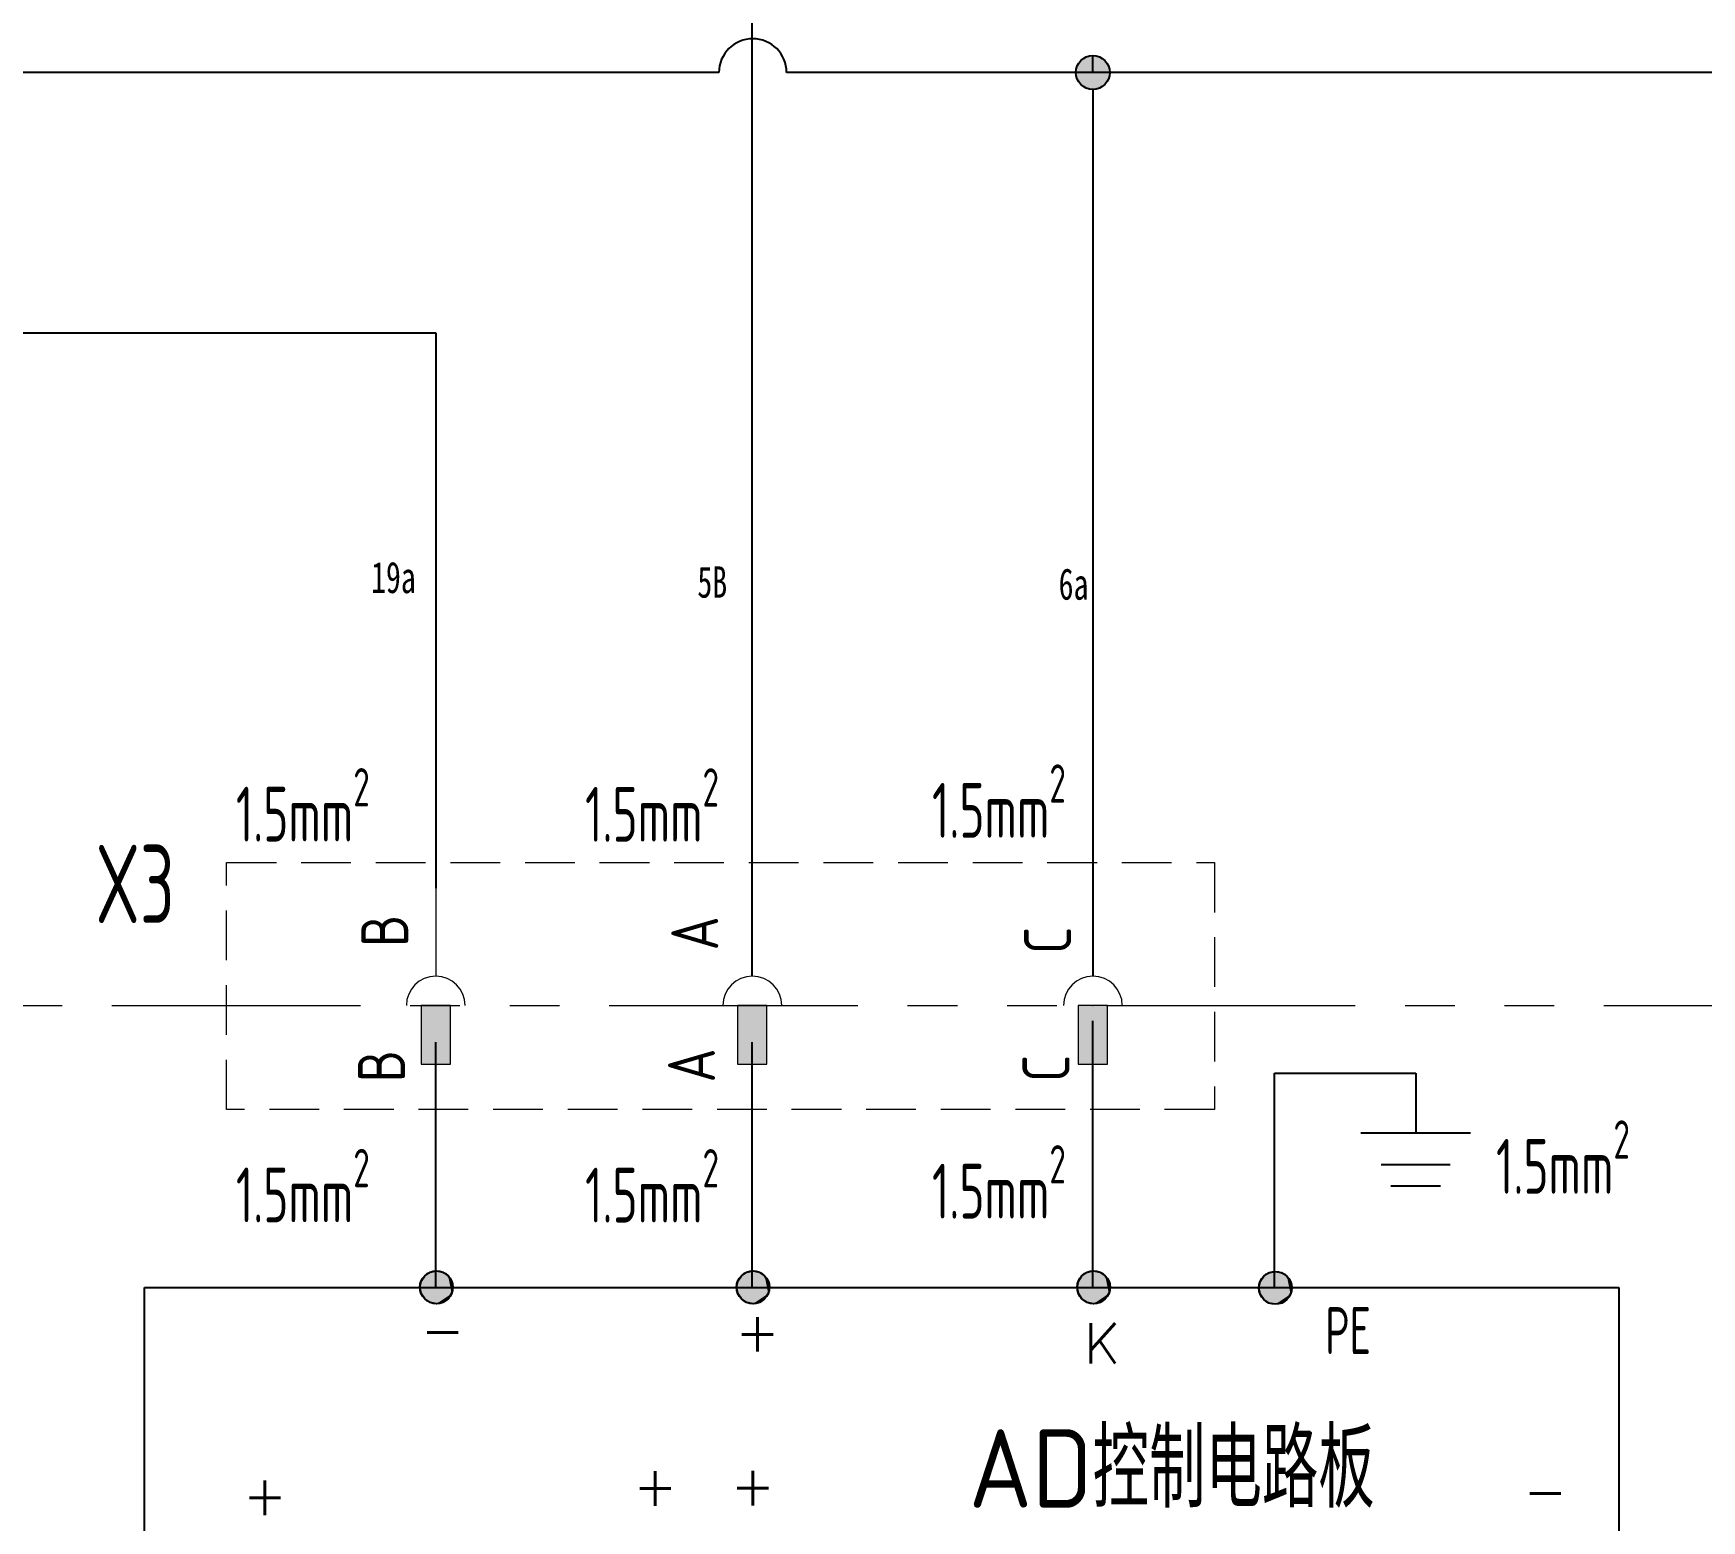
# Model space of a CAD drawing. Header units: millimetres. Extents: x 0 to 841, y 0 to 594.
# Drawn here: x 590.6 to 697.1, y 220 to 315 of the extents above; entities that cross this region are included whole.
import ezdxf
from ezdxf.enums import TextEntityAlignment as Align

# ---------------------------------------------------------------- set-up
doc = ezdxf.new("R2010")
doc.units = ezdxf.units.MM
for name, pattern in [('CENTER2', [12, 7, -1, 1, -1, 1, -1]), ('HIDDEN', [9.525, 6.35, -3.175]), ('PHANTOM2', [31.75, 15.875, -3.175, 3.175, -3.175, 3.175, -3.175])]:
    doc.linetypes.add(name, pattern=pattern)
for name, color, linetype, lineweight in [('BLK_0.5mm^2', 7, 'Continuous', 18), ('SYMS', 7, 'Continuous', 18), ('TAGS', 51, 'Continuous', 18), ('双点划线', 6, 'CENTER2', 18), ('尺寸线层', 3, 'Continuous', 13), ('标注', 3, 'Continuous', 18), ('粗实线层', 7, 'Continuous', 25), ('虚线', 2, 'HIDDEN', 18)]:
    doc.layers.add(name, color=color, linetype=linetype, lineweight=lineweight)
doc.layers.add('触点标识', color=11, linetype='Continuous')
doc.styles.add('WD', font='romans.shx', dxfattribs={"bigfont": 'gbcbig.shx'})
doc.styles.add('WD_IEC', font='isocp2.shx', dxfattribs={"width": 0.9, "bigfont": 'gbcbig.shx'})
doc.styles.add('标准', font='isoct2.shx')
doc.styles.add('海泰标注样式', font='isocp.shx', dxfattribs={"width": 0.7, "bigfont": 'gbcbig.shx'})
doc.styles.add('海泰汉字样式', font='仿宋_GB2312.ttf', dxfattribs={"width": 0.7})

# ---------------------------------------------------------------- blocks, each defined once
blk = doc.blocks.new('VC01JP_1')
blk.add_hatch(color=256).paths.add_polyline_path([(0.625, -2.5), (0.625, 0), (-0.625, 0), (-0.625, -2.5)], flags=0)
for p, q in [((0, 5), (0, 1.25)), ((0, -2.5), (0, -5))]:
    blk.add_line(p, q)
blk.add_lwpolyline([(0.625, 0), (-0.625, 0), (-0.625, -2.5), (0.625, -2.5)], close=True)
blk.add_arc((0, 0), 1.25, 0, 180)
blk.add_point((0, 0))
at = {"style": 'WD_IEC'}
for tag, p in [('INST', (-5.25, 8)), ('LOC', (-5.25, 5)), ('TAG1', (-5.25, 2)), ('DESC1', (-5.25, -5.1)), ('DESC2', (-5.25, -8.1)), ('DESC3', (-5.25, -11.1))]:
    blk.add_attdef(tag, text='', height=2, dxfattribs=at).set_placement(p, align=Align.RIGHT)
for tag, p, height in [('X2TERM02', (0, 5), 0.32), ('MFG', (2.75, 4), 1.5), ('X2TERMDESC02', (0, 4.481), 0.32), ('CAT', (2.75, 1.5), 1.5), ('X4LINK', (-1.25, -1.25), 0.32), ('X1LINK', (1.25, -1.25), 0.32), ('ASSYCODE', (2.75, -2.75), 1), ('FAMILY', (2.75, -4.25), 1), ('X8TERM01', (0, -5), 0.32), ('CATDESC', (2.75, -5.75), 1), ('X8TERMDESC01', (0, -5.519), 0.32)]:
    blk.add_attdef(tag, p, '', height=height, dxfattribs=at)
blk.add_attdef('TERM02', text='', height=2, rotation=90, dxfattribs=at).set_placement((-1, 5), align=Align.RIGHT)
blk.add_attdef('TERM01', (-1, -5), '', height=2, rotation=90, dxfattribs=at)
blk = doc.blocks.new('bfcgb')
blk.add_hatch(color=256).paths.add_polyline_path([(1495.06, 338, 1), (1492.9, 338, 1)])
blk.add_circle((1493.98, 338), 1.08)

msp = doc.modelspace()

# ---------------------------------------------------------------- linework, layer by layer
for p, q in [((636.47615, 254.80664), (636.47615, 361.06449)), ((658.21694, 312.50586), (658.21694, 313.58586)), ((634.34602, 312.50586), (418.03575, 312.50586)), ((713.18591, 312.50586), (638.66903, 312.50586)), ((658.2182, 311.42586), (658.2182, 254.80664)), ((658.2182, 234.96799), (658.2182, 251.94762)), ((616.26889, 234.96799), (616.26889, 250.5917)), ((636.47615, 234.96799), (636.47615, 250.5917)), ((669.81803, 234.93378), (669.81803, 248.61989)), ((669.81803, 248.61989), (678.82194, 248.61989)), ((678.82194, 248.61989), (678.82194, 244.80424)), ((597.66934, 234.93378), (691.78355, 234.93378)), ((597.66934, 218.63395), (597.66934, 234.93378)), ((691.78355, 234.93378), (691.78355, 218.63395))]:
    msp.add_line(p, q)
at = {"color": 1}
for p, q in [((675.31677, 244.80424), (682.32711, 244.80424)), ((676.61707, 242.77094), (681.0268, 242.77094)), ((677.23896, 241.41541), (680.40492, 241.41541))]:
    msp.add_line(p, q, dxfattribs=at)
at = {"color": 7, "ltscale": 0.007597}
for p, q in [((615.34185, 235.34222), (615.56976, 235.68331)), ((615.34185, 235.34222), (615.56976, 235.68331)), ((615.56976, 235.68331), (615.91085, 235.91122)), ((615.56976, 235.68331), (615.91085, 235.91122)), ((615.91085, 235.91122), (616.31319, 235.99125)), ((615.91085, 235.91122), (616.31319, 235.99125)), ((616.31319, 235.99125), (616.71554, 235.91122)), ((616.31319, 235.99125), (616.71554, 235.91122)), ((616.71554, 235.91122), (617.05662, 235.68331)), ((616.71554, 235.91122), (617.05662, 235.68331)), ((617.05662, 235.68331), (617.28454, 235.34222)), ((617.05662, 235.68331), (617.28454, 235.34222)), ((635.54911, 235.34222), (635.77703, 235.68331)), ((635.54911, 235.34222), (635.77703, 235.68331)), ((635.77703, 235.68331), (636.11811, 235.91122)), ((635.77703, 235.68331), (636.11811, 235.91122)), ((636.11811, 235.91122), (636.52046, 235.99125)), ((636.11811, 235.91122), (636.52046, 235.99125)), ((636.52046, 235.99125), (636.9228, 235.91122)), ((636.52046, 235.99125), (636.9228, 235.91122)), ((636.9228, 235.91122), (637.26389, 235.68331)), ((636.9228, 235.91122), (637.26389, 235.68331)), ((637.26389, 235.68331), (637.4918, 235.34222)), ((637.26389, 235.68331), (637.4918, 235.34222)), ((657.29116, 235.34222), (657.51907, 235.68331)), ((657.29116, 235.34222), (657.51907, 235.68331)), ((657.51907, 235.68331), (657.86016, 235.91122)), ((657.51907, 235.68331), (657.86016, 235.91122)), ((657.86016, 235.91122), (658.2625, 235.99125)), ((657.86016, 235.91122), (658.2625, 235.99125)), ((658.2625, 235.99125), (658.66485, 235.91122)), ((658.2625, 235.99125), (658.66485, 235.91122)), ((658.66485, 235.91122), (659.00593, 235.68331)), ((658.66485, 235.91122), (659.00593, 235.68331)), ((659.00593, 235.68331), (659.23385, 235.34222)), ((659.00593, 235.68331), (659.23385, 235.34222)), ((668.89099, 235.30801), (669.1189, 235.6491)), ((668.89099, 235.30801), (669.1189, 235.6491)), ((669.1189, 235.6491), (669.45999, 235.87701)), ((669.1189, 235.6491), (669.45999, 235.87701)), ((669.45999, 235.87701), (669.86233, 235.95704)), ((669.45999, 235.87701), (669.86233, 235.95704)), ((669.86233, 235.95704), (670.26468, 235.87701)), ((669.86233, 235.95704), (670.26468, 235.87701)), ((670.26468, 235.87701), (670.60577, 235.6491)), ((670.26468, 235.87701), (670.60577, 235.6491)), ((670.60577, 235.6491), (670.83368, 235.30801)), ((670.60577, 235.6491), (670.83368, 235.30801)), ((615.2618, 234.93987), (615.34185, 235.34222)), ((615.2618, 234.93987), (615.34185, 235.34222)), ((615.34185, 234.53753), (615.2618, 234.93987)), ((615.34185, 234.53753), (615.2618, 234.93987)), ((615.56976, 234.19643), (615.34185, 234.53753)), ((615.56976, 234.19643), (615.34185, 234.53753)), ((617.28454, 234.53753), (617.05662, 234.19643)), ((617.28454, 234.53753), (617.05662, 234.19643)), ((617.28454, 235.34222), (617.36458, 234.93987)), ((617.28454, 235.34222), (617.36458, 234.93987)), ((617.36458, 234.93987), (617.28454, 234.53753)), ((617.36458, 234.93987), (617.28454, 234.53753)), ((635.46907, 234.93987), (635.54911, 235.34222)), ((635.46907, 234.93987), (635.54911, 235.34222)), ((635.54911, 234.53753), (635.46907, 234.93987)), ((635.54911, 234.53753), (635.46907, 234.93987)), ((635.77703, 234.19643), (635.54911, 234.53753)), ((635.77703, 234.19643), (635.54911, 234.53753)), ((637.4918, 234.53753), (637.26389, 234.19643)), ((637.4918, 234.53753), (637.26389, 234.19643)), ((637.4918, 235.34222), (637.57185, 234.93987)), ((637.4918, 235.34222), (637.57185, 234.93987)), ((637.57185, 234.93987), (637.4918, 234.53753)), ((637.57185, 234.93987), (637.4918, 234.53753)), ((657.21111, 234.93987), (657.29116, 235.34222)), ((657.21111, 234.93987), (657.29116, 235.34222)), ((657.29116, 234.53753), (657.21111, 234.93987)), ((657.29116, 234.53753), (657.21111, 234.93987)), ((657.51907, 234.19643), (657.29116, 234.53753)), ((657.51907, 234.19643), (657.29116, 234.53753)), ((659.23385, 234.53753), (659.00593, 234.19643)), ((659.23385, 234.53753), (659.00593, 234.19643)), ((659.23385, 235.34222), (659.3139, 234.93987)), ((659.23385, 235.34222), (659.3139, 234.93987)), ((659.3139, 234.93987), (659.23385, 234.53753)), ((659.3139, 234.93987), (659.23385, 234.53753)), ((668.81094, 234.90567), (668.89099, 235.30801)), ((668.81094, 234.90567), (668.89099, 235.30801)), ((668.89099, 234.50332), (668.81094, 234.90567)), ((668.89099, 234.50332), (668.81094, 234.90567)), ((669.1189, 234.16222), (668.89099, 234.50332)), ((669.1189, 234.16222), (668.89099, 234.50332)), ((670.83368, 234.50332), (670.60577, 234.16222)), ((670.83368, 234.50332), (670.60577, 234.16222)), ((670.83368, 235.30801), (670.91373, 234.90567)), ((670.83368, 235.30801), (670.91373, 234.90567)), ((670.91373, 234.90567), (670.83368, 234.50332)), ((670.91373, 234.90567), (670.83368, 234.50332)), ((615.91085, 233.96853), (615.56976, 234.19643)), ((615.91085, 233.96853), (615.56976, 234.19643)), ((616.31319, 233.88849), (615.91085, 233.96853)), ((616.31319, 233.88849), (615.91085, 233.96853)), ((616.71554, 233.96853), (616.31319, 233.88849)), ((616.71554, 233.96853), (616.31319, 233.88849)), ((617.05662, 234.19643), (616.71554, 233.96853)), ((617.05662, 234.19643), (616.71554, 233.96853)), ((636.11811, 233.96853), (635.77703, 234.19643)), ((636.11811, 233.96853), (635.77703, 234.19643)), ((636.52046, 233.88849), (636.11811, 233.96853)), ((636.52046, 233.88849), (636.11811, 233.96853)), ((636.9228, 233.96853), (636.52046, 233.88849)), ((636.9228, 233.96853), (636.52046, 233.88849)), ((637.26389, 234.19643), (636.9228, 233.96853)), ((637.26389, 234.19643), (636.9228, 233.96853)), ((657.86016, 233.96853), (657.51907, 234.19643)), ((657.86016, 233.96853), (657.51907, 234.19643)), ((658.2625, 233.88849), (657.86016, 233.96853)), ((658.2625, 233.88849), (657.86016, 233.96853)), ((658.66485, 233.96853), (658.2625, 233.88849)), ((658.66485, 233.96853), (658.2625, 233.88849)), ((659.00593, 234.19643), (658.66485, 233.96853)), ((659.00593, 234.19643), (658.66485, 233.96853)), ((669.45999, 233.93432), (669.1189, 234.16222)), ((669.45999, 233.93432), (669.1189, 234.16222)), ((669.86233, 233.85428), (669.45999, 233.93432)), ((669.86233, 233.85428), (669.45999, 233.93432)), ((670.26468, 233.93432), (669.86233, 233.85428)), ((670.26468, 233.93432), (669.86233, 233.85428)), ((670.60577, 234.16222), (670.26468, 233.93432)), ((670.60577, 234.16222), (670.26468, 233.93432))]:
    msp.add_line(p, q, dxfattribs=at)
at = {"color": 7}
for centre in [(616.31319, 234.93987), (636.52046, 234.93987), (658.2625, 234.93987), (669.86233, 234.90567)]:
    msp.add_circle(centre, 1.05137, dxfattribs=at)
msp.add_arc((636.50753, 312.50295), 2.16151, 0.077228, 179.922772)
for points in [[(617.28454, 234.53753), (615.2618, 234.93987), (615.56976, 235.68331), (615.34185, 235.34222)], [(617.28454, 234.53753), (615.2618, 234.93987), (615.56976, 235.68331), (615.34185, 235.34222)], [(617.28454, 234.53753), (615.56976, 235.68331), (616.31319, 235.99125), (615.91085, 235.91122)], [(617.28454, 234.53753), (615.56976, 235.68331), (616.31319, 235.99125), (615.91085, 235.91122)], [(617.28454, 234.53753), (616.31319, 235.99125), (617.05662, 235.68331), (616.71554, 235.91122)], [(617.28454, 234.53753), (616.31319, 235.99125), (617.05662, 235.68331), (616.71554, 235.91122)], [(617.28454, 234.53753), (617.05662, 235.68331), (617.36458, 234.93987), (617.28454, 235.34222)], [(617.28454, 234.53753), (617.05662, 235.68331), (617.36458, 234.93987), (617.28454, 235.34222)], [(637.4918, 234.53753), (635.46907, 234.93987), (635.77703, 235.68331), (635.54911, 235.34222)], [(637.4918, 234.53753), (635.46907, 234.93987), (635.77703, 235.68331), (635.54911, 235.34222)], [(637.4918, 234.53753), (635.77703, 235.68331), (636.52046, 235.99125), (636.11811, 235.91122)], [(637.4918, 234.53753), (635.77703, 235.68331), (636.52046, 235.99125), (636.11811, 235.91122)], [(637.4918, 234.53753), (636.52046, 235.99125), (637.26389, 235.68331), (636.9228, 235.91122)], [(637.4918, 234.53753), (636.52046, 235.99125), (637.26389, 235.68331), (636.9228, 235.91122)], [(637.4918, 234.53753), (637.26389, 235.68331), (637.57185, 234.93987), (637.4918, 235.34222)], [(637.4918, 234.53753), (637.26389, 235.68331), (637.57185, 234.93987), (637.4918, 235.34222)], [(659.23385, 234.53753), (657.21111, 234.93987), (657.51907, 235.68331), (657.29116, 235.34222)], [(659.23385, 234.53753), (657.21111, 234.93987), (657.51907, 235.68331), (657.29116, 235.34222)], [(659.23385, 234.53753), (657.51907, 235.68331), (658.2625, 235.99125), (657.86016, 235.91122)], [(659.23385, 234.53753), (657.51907, 235.68331), (658.2625, 235.99125), (657.86016, 235.91122)], [(659.23385, 234.53753), (658.2625, 235.99125), (659.00593, 235.68331), (658.66485, 235.91122)], [(659.23385, 234.53753), (658.2625, 235.99125), (659.00593, 235.68331), (658.66485, 235.91122)], [(659.23385, 234.53753), (659.00593, 235.68331), (659.3139, 234.93987), (659.23385, 235.34222)], [(659.23385, 234.53753), (659.00593, 235.68331), (659.3139, 234.93987), (659.23385, 235.34222)], [(670.83368, 234.50332), (668.81094, 234.90567), (669.1189, 235.6491), (668.89099, 235.30801)], [(670.83368, 234.50332), (668.81094, 234.90567), (669.1189, 235.6491), (668.89099, 235.30801)], [(670.83368, 234.50332), (669.1189, 235.6491), (669.86233, 235.95704), (669.45999, 235.87701)], [(670.83368, 234.50332), (669.1189, 235.6491), (669.86233, 235.95704), (669.45999, 235.87701)], [(670.83368, 234.50332), (669.86233, 235.95704), (670.60577, 235.6491), (670.26468, 235.87701)], [(670.83368, 234.50332), (669.86233, 235.95704), (670.60577, 235.6491), (670.26468, 235.87701)], [(670.83368, 234.50332), (670.60577, 235.6491), (670.91373, 234.90567), (670.83368, 235.30801)], [(670.83368, 234.50332), (670.60577, 235.6491), (670.91373, 234.90567), (670.83368, 235.30801)], [(617.28454, 234.53753), (615.56976, 234.19643), (615.2618, 234.93987), (615.34185, 234.53753)], [(617.28454, 234.53753), (615.56976, 234.19643), (615.2618, 234.93987), (615.34185, 234.53753)], [(617.28454, 234.53753), (616.31319, 233.88849), (615.56976, 234.19643), (615.91085, 233.96853)], [(617.28454, 234.53753), (616.31319, 233.88849), (615.56976, 234.19643), (615.91085, 233.96853)], [(617.28454, 234.53753), (617.05662, 234.19643), (616.31319, 233.88849), (616.71554, 233.96853)], [(617.28454, 234.53753), (617.05662, 234.19643), (616.31319, 233.88849), (616.71554, 233.96853)], [(637.4918, 234.53753), (635.77703, 234.19643), (635.46907, 234.93987), (635.54911, 234.53753)], [(637.4918, 234.53753), (635.77703, 234.19643), (635.46907, 234.93987), (635.54911, 234.53753)], [(637.4918, 234.53753), (636.52046, 233.88849), (635.77703, 234.19643), (636.11811, 233.96853)], [(637.4918, 234.53753), (636.52046, 233.88849), (635.77703, 234.19643), (636.11811, 233.96853)], [(637.4918, 234.53753), (637.26389, 234.19643), (636.52046, 233.88849), (636.9228, 233.96853)], [(637.4918, 234.53753), (637.26389, 234.19643), (636.52046, 233.88849), (636.9228, 233.96853)], [(659.23385, 234.53753), (657.51907, 234.19643), (657.21111, 234.93987), (657.29116, 234.53753)], [(659.23385, 234.53753), (657.51907, 234.19643), (657.21111, 234.93987), (657.29116, 234.53753)], [(659.23385, 234.53753), (658.2625, 233.88849), (657.51907, 234.19643), (657.86016, 233.96853)], [(659.23385, 234.53753), (658.2625, 233.88849), (657.51907, 234.19643), (657.86016, 233.96853)], [(659.23385, 234.53753), (659.00593, 234.19643), (658.2625, 233.88849), (658.66485, 233.96853)], [(659.23385, 234.53753), (659.00593, 234.19643), (658.2625, 233.88849), (658.66485, 233.96853)], [(670.83368, 234.50332), (669.1189, 234.16222), (668.81094, 234.90567), (668.89099, 234.50332)], [(670.83368, 234.50332), (669.1189, 234.16222), (668.81094, 234.90567), (668.89099, 234.50332)], [(670.83368, 234.50332), (669.86233, 233.85428), (669.1189, 234.16222), (669.45999, 233.93432)], [(670.83368, 234.50332), (669.86233, 233.85428), (669.1189, 234.16222), (669.45999, 233.93432)], [(670.83368, 234.50332), (670.60577, 234.16222), (669.86233, 233.85428), (670.26468, 233.93432)], [(670.83368, 234.50332), (670.60577, 234.16222), (669.86233, 233.85428), (670.26468, 233.93432)]]:
    msp.add_solid(points, dxfattribs=at)
at = {"layer": '双点划线', "linetype": 'PHANTOM2'}
msp.add_line((532.09131, 252.93164), (808.98008, 252.93164), dxfattribs=at)
at = {"layer": '粗实线层'}
for p, q in [((519.01407, 295.89119), (616.26889, 295.89119)), ((616.26889, 295.89119), (616.26889, 260.43164))]:
    msp.add_line(p, q, dxfattribs=at)
at = {"layer": '虚线', "ltscale": 0.5}
for p, q in [((602.91815, 262.05465), (665.97253, 262.05465)), ((602.91815, 246.29901), (602.91815, 262.05465)), ((665.97253, 262.05465), (665.97253, 246.29901)), ((665.97253, 246.29901), (602.91815, 246.29901))]:
    msp.add_line(p, q, dxfattribs=at)

# ---------------------------------------------------------------- block references
msp.add_blockref('bfcgb', (-835.76717, -25.49522))
msp.add_blockref('bfcgb', (-835.76717, -25.49522))
at = {"layer": 'SYMS', "linetype": 'PHANTOM2', "xscale": 1.5, "yscale": 1.5, "zscale": 1.5}
for p in [(616.26889, 252.93164), (636.47615, 252.93164), (658.2182, 252.93164)]:
    msp.add_blockref('VC01JP_1', p, dxfattribs=at)

# ---------------------------------------------------------------- texts
at = {"char_height": 3, "attachment_point": 1, "rotation": 90, "style": 'WD_IEC'}
for s, width, insert in [('{\\C4;B}', 3.1387577, (611.50836, 256.67196)), ('{\\C4;A}', 3.7926653, (631.29537, 256.44692)), ('{\\C4;C}', 4.7643215, (653.82601, 256.22099)), ('{\\C4;B}', 3.1387577, (611.30252, 248.03343)), ('{\\C4;A}', 3.7926653, (631.08953, 248.01407)), ('{\\C4;C}', 4.7643215, (653.72308, 248.04523))]:
    msp.add_mtext_dynamic_manual_height_columns(s, width=width, gutter_width=10, heights=[0], dxfattribs=dict(at, insert=insert))
at = {"layer": 'BLK_0.5mm^2', "insert": (650.29311, 225.87444), "char_height": 5, "width": 35.8096004, "attachment_point": 1, "line_spacing_factor": 0.99982, "style": '标准'}
msp.add_mtext('{\\Fisocp2,gbcbig|c134;\\C3;AD控制电路板}', dxfattribs=at)
at = {"layer": 'TAGS', "insert": (673.05266, 233.67452), "char_height": 3, "width": 21.0013549, "attachment_point": 1, "line_spacing_factor": 0.99982, "style": 'WD'}
msp.add_mtext('{\\Fisocp2,gbcbig|c134;\\W0.7;\\C3;PE}', dxfattribs=at)
at = {"layer": 'TAGS', "char_height": 3, "width": 21.0013549, "attachment_point": 1, "style": 'WD'}
for s, insert in [('{\\H0.8571x;+}', (635.37247, 233.40518)), ('{\\H0.8571x;K}', (657.65171, 232.65093)), ('{\\H0.8571x;-}', (615.28071, 233.51629)), ('{\\H0.8571x;+}', (603.93288, 222.96921)), ('{\\H0.8571x;+}', (628.84857, 223.56051)), ('{\\H0.8571x;+}', (635.079, 223.58862)), ('{\\H0.8571x;-}', (685.66483, 223.24892))]:
    msp.add_mtext(s, dxfattribs=dict(at, insert=insert))
at = {"layer": '尺寸线层', "insert": (594.54762, 263.19826), "char_height": 5, "width": 51.18948, "attachment_point": 1, "line_spacing_factor": 0.99982, "style": '标准'}
msp.add_mtext('{\\Fisocp2,gbcbig|c0;\\W0.7;\\C3;X\\Fisocp2,gbcbig|c134;3}', dxfattribs=at)
at = {"layer": '标注', "color": 2, "char_height": 3.5, "width": 12.7561908, "attachment_point": 1, "style": '海泰标注样式'}
for insert in [(603.5127, 268.09246), (625.80544, 268.07976), (647.94769, 268.33155), (683.95105, 245.60083), (647.94769, 244.01861), (603.5127, 243.77952), (625.80544, 243.76682)]:
    msp.add_mtext('\\A1;1.5mm{\\H0.7x;\\S2^ ;}', dxfattribs=dict(at, insert=insert))
at = {"layer": '触点标识', "char_height": 2, "attachment_point": 1, "style": '海泰汉字样式'}
for s, width, insert in [('19a', 7.9659323, (612.13679, 281.26816)), ('5B', 7.1450312, (632.96713, 280.97516)), ('6a', 2.0398498, (656.02838, 280.8457))]:
    msp.add_mtext_dynamic_manual_height_columns(s, width=width, gutter_width=10, heights=[0], dxfattribs=dict(at, insert=insert))

doc.saveas('drawing.dxf')
